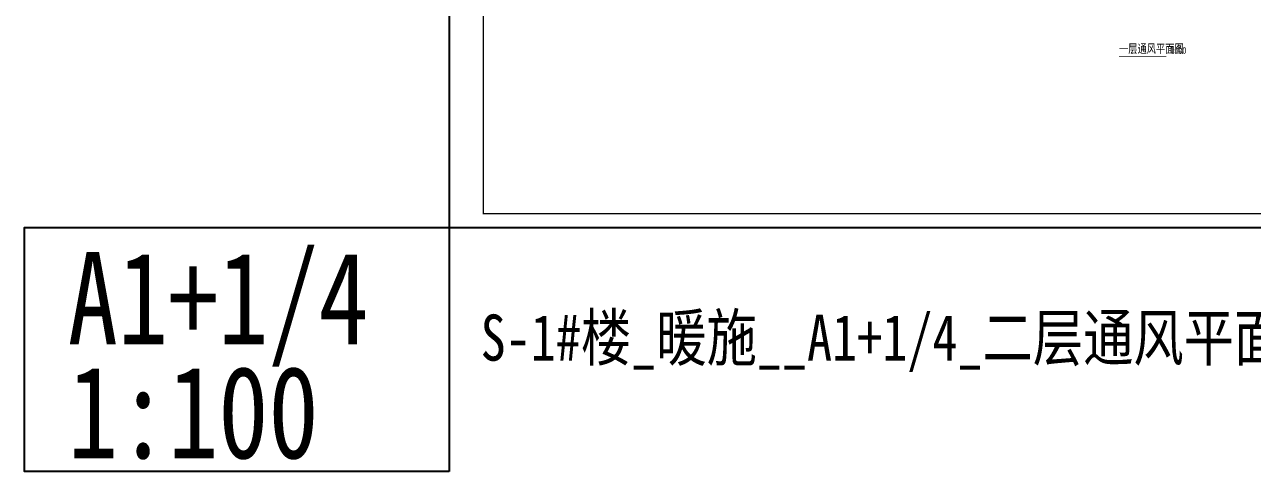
# Model space of a CAD drawing. Extents: x 1247970 to 1725648, y 860327 to 1277876.
# Drawn here: x 1247970 to 1337638, y 1094510 to 1127119 of the extents above; entities that cross this region are included whole.
import ezdxf

# ---------------------------------------------------------------- set-up
doc = ezdxf.new("R2010")
doc.units = 0
doc.header["$LTSCALE"] = 1000
doc.header["$MEASUREMENT"] = 0
for name, color, linetype in [('H-K-BZ', 3, 'Continuous'), ('text', 254, 'Continuous'), ('图框', 140, 'Continuous'), ('导图字', 251, 'Continuous')]:
    doc.layers.add(name, color=color, linetype=linetype)
doc.styles.get("Standard").update_dxf_attribs({"font": 'gbenor.shx', "bigfont": 'gbcbig.shx'})
doc.styles.add('黑体', font='simhei.ttf')

msp = doc.modelspace()

# ---------------------------------------------------------------- linework, layer by layer
at = {"layer": 'H-K-BZ', "const_width": 70}
msp.add_lwpolyline([(1327894.2, 1124801.1), (1331348.1, 1124801.1)], dxfattribs=at)
at = {"layer": 'text', "color": 2}
msp.add_lwpolyline([(1278969.8, 1094510.3), (1247969.8, 1094510.3), (1247969.8, 1112318.7), (1278969.8, 1112318.7)], close=True, dxfattribs=at)
at = {"layer": '图框'}
msp.add_lwpolyline([(1278969.8, 1112318.7), (1384069.8, 1112318.7), (1384069.8, 1171718.7), (1278969.8, 1171718.7)], close=True, dxfattribs=at)
at = {"layer": '图框', "const_width": 100}
msp.add_lwpolyline([(1281469.8, 1113318.7), (1383069.8, 1113318.7), (1383069.8, 1170718.7), (1281469.8, 1170718.7)], close=True, dxfattribs=at)

# ---------------------------------------------------------------- texts
at = {"layer": 'H-K-BZ', "color": 7}
for s, height, p in [('一层通风平面图', 675.18, (1327894.2, 1124978.3)), ('1:100', 500, (1331628.1, 1124978.3))]:
    msp.add_text(s, height=height, dxfattribs=at).set_placement(p)
at = {"layer": 'text', "color": 2, "style": '黑体', "width": 0.8}
for s, p in [('A1+1/4', (1251123, 1103793.1)), ('1:100', (1251132.9, 1095467))]:
    msp.add_text(s, height=6729.45, dxfattribs=at).set_placement(p)
at = {"layer": '导图字', "color": 1, "style": '黑体', "width": 0.8}
msp.add_text('S-1#楼_暖施__A1+1/4_二层通风平面图', height=3364.726, dxfattribs=at).set_placement((1281277.3, 1102593.6))

doc.saveas('drawing.dxf')
